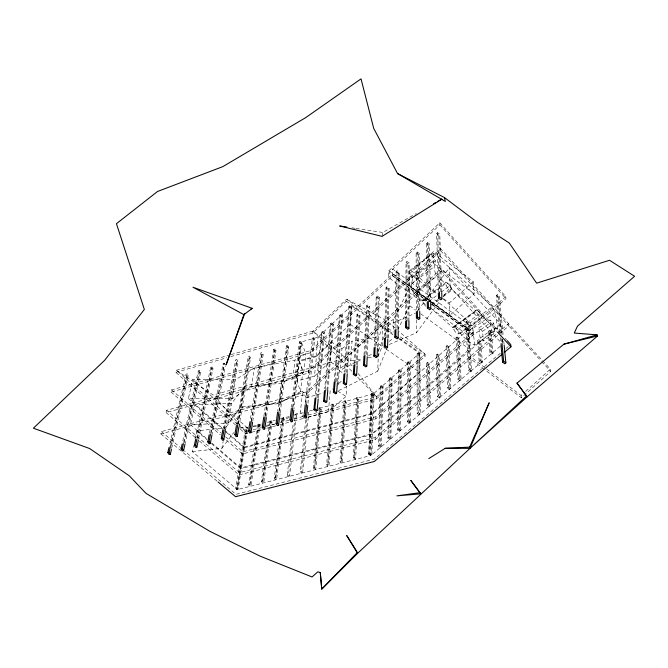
<?xml version="1.0" encoding="UTF-8"?>
<svg xmlns="http://www.w3.org/2000/svg" width="668" height="668" viewBox="0 0 668 668"><rect width="100%" height="100%" fill="white"/><g stroke="black" fill="none" stroke-linecap="round" stroke-linejoin="round"><path stroke-width="0.5" stroke-dasharray="3.34 2.5" d="M409.409 423.186L409.584 363.484L410.469 362.707L408.474 361.313L407.589 362.089L407.288 421.759L409.409 423.186L410.352 422.393L410.469 362.707M397.585 330.034L409.76 305.802L409.81 286.731L468.26 329.675L469.429 349.189L371.8 433.874L240.789 467.942L211.714 442.967M407.288 421.759L408.231 420.965L408.474 361.313M408.933 321.024L409.15 262.933L406.987 261.338L406.027 262.24L405.593 320.298M409.584 285.762L409.618 273.646L433.474 251.627L473.345 281.721L474.188 293.912L449.823 315.271L409.584 285.762L433.774 263.609L433.474 251.627M406.62 319.371L406.987 261.338M407.906 321.041L408.19 263.835L409.15 262.933M399.623 431.369L400.366 371.525L401.251 370.757L399.255 369.379L398.378 370.147L397.51 429.958L399.623 431.369L400.558 430.584L401.251 370.757M397.51 429.958L398.445 429.173L399.255 369.379M397.318 328.539L398.211 273.154L399.163 272.268L397.009 270.682L396.057 271.575L394.997 327.938M398.295 329.683L399.163 272.268M395.99 328.055L397.009 270.682M390.889 438.676L392.124 378.723L390.137 377.353L389.269 378.113L387.849 438.058L389.962 439.452L390.889 438.676L388.776 437.281L390.137 377.353M393.561 329.249L393.761 319.062L409.81 286.731M225.584 436.83L242.801 451.793L375.892 416.707L473.044 332.522L392.675 273.872L310.829 350.575L171.584 389.903L171.058 392.049L310.603 352.704L392.625 275.934L392.784 269.095L472.71 327.579L473.186 334.651L375.817 418.894L242.451 453.99L225.191 439.018M389.962 439.452L391.256 379.482L392.124 378.723M387.824 338.058L389.127 288.334L386.956 286.764L386.004 287.649L384.559 336.313M388.409 337.883L388.743 324.823L415.354 313.2M386.847 337.924L388.175 289.219L389.127 288.334M431.695 304.082L468.702 331.061L505.968 298.688L505.751 296.617L439.828 222.828L388.876 270.791L388.692 277.604L425.491 304.366M381.328 446.675L383.106 386.597L381.119 385.244L380.259 385.995L378.305 446.057L380.409 447.435L381.328 446.675L379.215 445.297L381.119 385.244M385.528 336.447L386.956 286.764M380.409 447.435L382.246 387.34L383.106 386.597M393.761 319.062L382.898 326.761L382.28 346.174L378.121 356.203M199.406 441.03L239.077 474.923L375.065 439.761L375.149 437.482L508.573 323.713L550.382 369.128L550.699 371.375L521.349 397.802L485.168 370.005M375.817 418.894L375.892 416.707M308.09 417.158L376.535 398.846L376.61 396.742L358.023 373.379M378.263 352.103L378.814 336.714L382.898 326.761M338.634 390.63L377.737 371.141L378.464 350.842L388.743 324.823M376.593 345.364L378.372 298.346L379.307 297.469L377.136 295.916L376.201 296.792L374.23 345.64M377.47 347.385L379.307 297.469M375.174 345.79L377.136 295.916M399.063 338.993L419.471 353.247L373.37 393.878L370.957 455.493L236.923 489.711L235.812 487.89L245.607 427.503L246.759 427.194L247.803 428.99M371.859 454.741L374.172 394.537L372.185 393.193L371.333 393.945L368.853 454.123L370.957 455.493L371.859 454.741L369.755 453.372L368.853 454.123M372.185 393.193L369.663 455.826L368.686 453.898L371.183 393.719L372.402 393.385L373.32 395.281L372.093 395.606L371.183 393.719M500.223 346.291L370.957 455.493L369.98 453.564L372.402 393.385M497.652 328.898L495.339 312.449L492.541 306.712L433.54 253.114C429.215 253.239 434.058 259.318 435.411 260.704L434.066 267.292L435.093 272.344A11.657 4.3 53 0 0 436.621 275.458L444.963 283.249L446.416 282.121L450.149 285.478L452.328 289.87L475.75 310.904L477.069 309.693C483.306 316.674 488.767 324.489 497.652 328.898L474.748 345.131C465.696 340.889 460.436 333.232 454.173 326.31L452.787 327.562L432.321 309.568M367.283 355.727L369.604 306.495L367.442 304.959L366.515 305.819L363.976 356.061M365.004 354.157L367.442 304.959M366.406 354.549L368.678 307.355L369.604 306.495M356.679 397.619L357.605 399.497L354.307 459.743L353.314 457.83L356.679 397.619L357.889 397.293L358.816 399.172L355.593 459.417L354.599 457.505L357.889 397.293M356.294 364.644L359.108 316.256L360.019 315.413L357.864 313.893L356.954 314.745L354.023 363.091M357.196 364.811L360.019 315.413M354.925 363.25L357.864 313.893M340.471 368.26L341.924 348.704L331.729 342.125L330.067 361.622L340.471 368.26L350.784 360.678L352.028 341.173L378.814 336.714M345.264 400.691L346.208 402.562L342.225 462.824L341.223 460.92L345.264 400.691L344.053 401.017L339.945 461.254L340.947 463.149L344.997 402.879L344.053 401.017M351.435 305.735L318.026 337.173L301.285 341.958L305.886 353.714L294.989 360.077L254.466 368.026L235.645 379.616L192.676 379.524L188.418 398.52L232.214 398.646L251.377 386.989L292.676 379.023L303.781 372.627L299.064 360.77L316.131 355.96L350.191 324.297L351.435 305.735L393.11 334.835M307.839 417.283L328.472 411.505L346.007 396.441L346.692 386.204M346.45 372.577L350.95 307.764L351.836 306.929L349.723 305.443L348.838 306.278L344.112 372.076M347.327 372.752L351.836 306.929M435.411 260.704L412.816 278.005L411.254 284.693L412.173 289.762A11.523 4.492 53 0 0 413.659 292.851L421.984 300.483L446.416 282.121M344.98 372.251L349.723 305.443M230.786 356.629L312.682 333.19L346.4 301.251L346.55 299.231L386.613 320.69L395.247 328.205M337.482 381.662L342.517 315.647L340.404 314.177L339.528 315.004L334.276 380.985M338.167 384.968L339.244 370.673L362.048 359.142M332.706 404.065L333.666 405.927L328.948 466.214L327.93 464.327L332.706 404.065L331.503 404.39L326.66 464.652L327.679 466.54L332.464 406.253L331.503 404.39M336.622 381.47L341.64 316.473L342.517 315.647M335.136 381.169L340.404 314.177M328.472 411.505L330.176 390.947L332.522 388.91M326.944 390.204L332.564 325.007L333.432 324.189L331.328 322.736L330.46 323.554L324.681 388.701M327.779 390.404L333.432 324.189M325.516 388.901L331.328 322.736M319.028 407.747L319.997 409.601L314.478 469.913L313.451 468.026L319.028 407.747L320.222 407.43L321.191 409.275L315.747 469.587L314.711 467.709L320.222 407.43M318.294 398.003L324.448 332.639L322.352 331.194L321.492 332.004L315.229 396.299M316.039 396.516L322.352 331.194M317.475 397.786L323.588 333.441L324.448 332.639M316.131 355.96L318.026 337.173M316.432 356.603L299.322 361.296L302.763 372.009L281.671 383.09L243.853 387.315L231.821 403.188L194.78 404.925L190.497 424.739L228.256 423.028L240.488 407.062L279.04 402.846L300.542 391.699L297.01 380.91L314.469 376.201L316.432 356.603L331.729 342.125M306.963 418.945L301.368 473.261L300.316 471.391L305.769 419.262M307.981 403.414L314.595 339.795L313.576 337.774L312.323 338.125L305.334 403.756M306.412 391.966L161.447 431.595L160.888 433.924L306.161 394.287L306.412 391.966L441.356 268.778L500.223 333.031M308.666 370.824L166.624 410.319L166.082 412.557L308.432 373.053L308.666 370.824L440.688 248.671L508.557 323.579L508.799 325.909L540.921 360.77M310.603 352.704L310.829 350.575M312.682 333.19L312.908 331.144L346.55 299.231L393.494 332.071M305.443 403.981L306.103 397.811L302.671 391.298L278.18 403.672L240.355 407.806L225.659 427.645L225.3 429.616M306.645 403.773L313.576 337.774M303.781 372.627L305.886 353.714M303.907 418.385L300.4 411.822L302.671 391.298M300.542 391.699L302.763 372.009M296.45 415.922L289.57 476.267L288.518 474.405L287.265 474.723L288.325 476.585L295.465 414.093L296.45 415.922L295.273 416.239M287.265 474.723L293.336 422.585M292.851 407.505L300.391 343.836L299.364 341.824L300.6 341.473L301.635 343.486L293.928 409.2M299.064 360.77L301.285 341.958M297.01 380.91L299.322 361.296M291.49 407.497L299.364 341.824M292.809 407.138L300.6 341.473M292.676 379.023L294.989 360.077M283.19 417.391L284.192 419.212L276.602 479.582L275.533 477.729L283.19 417.391L282.013 417.709L274.289 478.046L275.358 479.9L283.015 419.529L282.013 417.709M280.176 412.916L288.751 347.151L287.708 345.147L286.472 345.498L277.729 411.221M279.049 410.862L287.708 345.147M279.132 411.221L287.524 347.502L286.472 345.498M279.04 402.846L281.671 383.09M270.983 420.673L271.993 422.493L263.71 482.872L262.624 481.027L270.983 420.673L269.814 420.99L261.388 481.344L262.474 483.189L270.824 422.802L269.814 420.99M266.515 416.607L275.951 350.792L274.89 348.805L273.663 349.155L263.91 415.947M265.221 415.596L274.89 348.805M265.355 415.93L274.723 351.143L273.663 349.155M258.842 423.946L259.86 425.75L250.892 486.145L249.79 484.308L258.842 423.946L257.673 424.255L248.563 484.626L249.665 486.463L258.7 426.059L257.673 424.255M251.285 421.333L262.14 352.437L260.921 352.787L250.141 420.656M251.627 420.623L261.998 354.766L260.921 352.787M252.771 421.308L263.217 354.416L262.14 352.437M247.636 430.008L238.142 489.402L237.04 487.573L246.759 427.194M236.923 489.711L246.642 429.299L245.607 427.503M211.581 443.736L240.664 468.702L237.307 489.611L192.326 451.585L193.561 445.681M240.789 467.942L244.012 447.852L226.043 432.179M419.471 353.247L419.613 372.243L372.619 413.116L244.129 447.117L247.235 427.796L192.676 379.524M251.377 386.989L254.466 368.026M238.894 427.128L250.558 358.023L249.473 356.052L248.262 356.395L236.589 424.447M237.516 424.464L240.355 407.806M240.488 407.062L243.853 387.315M237.908 423.963L249.473 356.052M238.117 424.43L249.348 358.365L248.262 356.395M228.256 423.028L231.821 403.188M192.326 451.585L221.901 448.328L223.154 441.431M225.625 429.741L237.967 361.605L236.873 359.643L235.67 359.985L222.962 429.09M232.214 398.646L235.645 379.616M224.248 428.747L236.873 359.643M224.523 429.065L236.764 361.947L235.67 359.985M211.873 435.377L225.258 366.181M210.662 433.373L224.348 363.217L223.145 363.559L209.385 433.724M210.988 433.682L224.256 365.505L223.145 363.559M382.038 236.355L382.797 232.464L416.364 213.476M198.571 438.951L213.017 368.711L211.89 366.765L210.704 367.108L195.866 438.325M197.135 437.983L211.89 366.765M197.511 438.283L211.823 369.045L210.704 367.108M195.006 438.784L196.651 430.91L225.659 427.645M184.902 444.554L200.642 372.226L199.507 370.297L198.321 370.64L182.397 442.917M183.667 442.575L199.507 370.297M184.084 442.859L199.456 372.569L198.321 370.64M171.726 448.17L188.343 375.733L187.199 373.813L186.021 374.147L169.213 446.541M170.24 447.209L187.199 373.813M170.924 446.491L187.165 376.067L186.021 374.147M235.604 424.973L175.851 372.36L176.352 370.297L230.176 354.858M377.737 371.141L386.73 348.663M418.135 310.278L449.313 267.709L500.683 324.097L501.735 335.202M389.168 344.513L416.389 332.789L440.321 300.542M443.393 296.408L450.14 287.315L449.313 267.709M221.901 448.328L233.733 432.547M439.828 222.828L439.895 224.815L388.818 272.828L426.66 300.408M427.236 299.748L426.309 243.244L427.295 242.317L429.466 243.945L430.635 301.519M438.317 291.874L436.63 233.575L437.623 232.639L439.803 234.293L441.715 292.609M429.557 301.435L428.489 244.872L429.466 243.945M440.588 291.515L438.809 235.228L439.803 234.293M416.364 309.56L416.114 252.788L417.091 251.878L419.262 253.498L419.713 310.286M418.669 310.186L418.285 254.408L419.262 253.498M314.469 376.201L330.067 361.622M308.432 373.053L440.763 250.784L440.688 248.671M386.613 320.69L345.849 358.073L213.167 395.03L176.352 370.297L246.033 431.745L213.167 395.03M306.161 394.287L441.431 270.983L441.356 268.778M521.349 397.802L521.098 395.539L524.948 392.066M525.724 391.373L550.382 369.128M449.823 315.271L449.322 302.963L473.345 281.721M468.26 329.675L372.585 413.843L244.012 447.852M417.032 353.873L417.934 353.088L419.93 354.491L420.264 414.102L419.304 414.903L417.183 413.467L417.032 353.873L419.028 355.284L419.304 414.903M308.307 415.045L376.61 396.742L425.073 354.157L399.172 331.62M376.535 398.846L425.099 356.228L425.073 354.157L399.03 335.946M419.028 355.284L419.93 354.491M499.798 332.297L496.357 295.49L497.351 294.621L499.405 296.158L503.271 336.071M338.776 383.457L342.684 380.059M374.172 394.537L373.32 395.281L371.333 393.945M502.035 334.893L498.411 297.026L499.405 296.158M465.713 322.093L466.673 321.258L468.711 322.753L471.658 371.116L470.648 371.959L468.502 370.439L465.713 322.093L467.75 323.588L470.648 371.959M473.027 332.505L468.978 335.979L468.577 328.957L505.751 296.617M467.75 323.588L468.711 322.753M426.585 363.267L427.512 362.465L429.549 363.901L430.292 405.718L429.324 406.528L427.194 405.067L426.585 363.267L428.622 364.695L429.324 406.528M436.287 354.875L437.231 354.065L439.268 355.518L440.446 397.226L439.46 398.044L437.331 396.567L436.287 354.875L438.333 356.328L439.46 398.044M446.115 346.391L447.067 345.565L449.113 347.034L450.725 388.626L449.731 389.461L447.593 387.966L446.115 346.391L448.161 347.853L449.731 389.461M456.052 337.799L457.021 336.973L459.066 338.451L461.129 379.925L460.118 380.76L457.981 379.257L456.052 337.799L458.106 339.277L460.118 380.76M428.622 364.695L429.549 363.901M438.333 356.328L439.268 355.518M448.161 347.853L449.113 347.034M458.106 339.277L459.066 338.451M468.685 331.044L472.71 327.579M500.683 324.097L371.775 434.626L240.664 468.702M477.695 340.463L478.697 339.603L480.801 341.131L482.329 362.19L481.302 363.05L479.148 361.505L477.695 340.463L479.791 341.991L481.302 363.05M488.233 331.487L489.252 330.618L491.356 332.171L493.126 353.155L492.082 354.023L489.936 352.462L488.233 331.487L490.337 333.031L492.082 354.023M375.065 439.761L508.799 325.909M479.791 341.991L480.801 341.131M490.337 333.031L491.356 332.171M378.305 446.057L379.215 445.297M387.849 438.058L388.776 437.281M417.183 413.467L418.135 412.657L417.934 353.088M427.194 405.067L428.163 404.257L427.512 362.465M437.331 396.567L438.308 395.748L437.231 354.065M447.593 387.966L448.587 387.131L447.067 345.565M457.981 379.257L458.991 378.414L457.021 336.973M468.502 370.439L469.52 369.588L466.673 321.258M479.148 361.505L480.183 360.645L478.697 339.603M489.936 352.462L490.98 351.593L489.252 330.618M500.365 353.213L374.372 459.133L235.954 494.328L184.435 450.95M505.943 348.521L508.34 346.517M409.676 270.548L432.146 253.23M412.816 278.005C411.379 276.61 406.712 270.532 411.104 270.39L433.54 253.114M421.984 300.483L423.512 299.314L425.85 301.368M411.956 277.245L434.551 259.927M411.296 284.167L434.083 266.774M414.035 293.494L437.006 276.101M423.178 300.441L446.115 283.224M428.881 301.377L437.882 294.655M441.156 292.208L450.149 285.478M341.924 348.704L352.028 341.173M431.294 304.424L437.866 299.531M443.619 295.248L451.009 289.745M431.82 305.134L439.202 299.64M443.31 296.584L452.328 289.87M454.173 326.31L477.069 309.693M452.787 327.562L475.75 310.904M453.898 327.462L476.835 310.837M457.797 329.499L480.693 312.95M443.268 299.005L470.122 322.894L492.541 306.712M458.657 333.8L481.645 317.25M459.926 333.841L482.889 317.317M474.748 345.131L472.835 328.598L495.339 312.449M478.906 327.988L490.053 320.014L493.777 323.362L494.621 333.023L483.365 340.997L480.15 338.15L478.906 327.988L482.63 331.303L483.365 340.997M466.648 339.745L489.602 323.354M482.63 331.303L493.777 323.362M480.15 338.15L491.414 330.151L490.053 320.014M389.11 341.398L393.368 338.417M368.427 355.91L372.076 354.065M280.977 421.5L289.302 417.35M294.847 414.586L300.4 411.822M231.17 354.574L312.908 331.144L345.849 358.073L352.253 366.122M175.851 372.36L226.786 357.772M187.165 376.067L188.343 375.733M199.456 372.569L200.642 372.226M211.823 369.045L213.017 368.711M236.764 361.947L237.967 361.605M249.348 358.365L250.558 358.023M261.998 354.766L263.217 354.416M274.723 351.143L275.951 350.792M287.524 347.502L288.751 347.151M300.391 343.836L301.635 343.486M314.595 339.795L313.342 340.146L312.323 338.125M306.103 397.811L323.153 392.951M253.239 426.176L261.246 424.021M267.258 422.41L275.266 420.255M280.268 418.911L289.277 416.49M294.287 415.145L303.297 412.715M309.301 411.104L313.309 410.027M319.312 408.415L373.37 393.878M258.7 426.059L259.86 425.75M270.824 422.802L271.993 422.493M283.015 419.529L284.192 419.212M307.597 412.924L308.791 412.607L302.621 472.936L301.577 471.065L300.316 471.391M319.997 409.601L321.191 409.275M332.464 406.253L333.666 405.927M344.997 402.879L346.208 402.562M357.605 399.497L358.816 399.172M253.063 429.858L261.096 427.704M265.939 426.409L275.158 423.938M280.184 422.585L289.227 420.164M294.104 418.861L303.289 416.398M247.703 433.315L245.69 433.858L239.486 428.388M251.736 432.238L261.798 429.541M266.833 428.196L275.884 425.775M279.909 424.698L288.968 422.276M294.004 420.923L304.065 418.235M375.149 437.482L239.445 472.643L166.624 410.319M235.812 487.89L237.04 487.573M248.563 484.626L249.79 484.308M261.388 481.344L262.624 481.027M274.289 478.046L275.533 477.729M313.451 468.026L314.711 467.709M326.66 464.652L327.93 464.327M339.945 461.254L341.223 460.92M353.314 457.83L354.599 457.505M368.686 453.898L369.98 453.564M350.784 360.678L361.914 358.858M367.993 357.856L372.043 357.196M239.895 428.063L248.012 427.194M253.089 426.652L261.213 425.783M266.29 425.24L274.414 424.372M351.994 227.83L355.075 228.289M356.102 228.448L382.797 232.464M337.707 391.089L346.007 396.441M339.244 370.673L343.31 373.32M398.445 429.173L400.558 430.584M408.231 420.965L410.352 422.393M418.135 412.657L420.264 414.102M380.259 385.995L382.246 387.34M428.163 404.257L430.292 405.718M389.269 378.113L391.256 379.482M321.492 332.004L323.588 333.441M350.191 324.297L385.327 348.571M386.188 349.164L419.613 372.243M398.378 370.147L400.366 371.525M330.46 323.554L332.564 325.007M438.308 395.748L440.446 397.226M346.4 301.251L393.452 334.117M399.439 338.3L425.099 356.228M448.587 387.131L450.725 388.626M407.589 362.089L409.584 363.484M339.528 315.004L341.64 316.473M348.838 306.278L350.95 307.764M356.954 314.745L359.108 316.256M458.991 378.414L461.129 379.925M366.515 305.819L368.678 307.355M469.52 369.588L471.658 371.116M376.201 296.792L378.372 298.346M386.004 287.649L388.175 289.219M480.183 360.645L482.329 362.19M490.98 351.593L493.126 353.155M431.344 308.616L468.978 335.979M409.76 305.802L415.638 310.086M420.681 313.751L469.429 349.189M388.876 270.791L468.577 328.957M392.625 275.934L427.036 301.009M432.071 304.683L473.186 334.651M396.057 271.575L398.211 273.154M406.027 262.24L408.19 263.835M409.618 273.646L436.914 293.803M443.527 298.688L449.322 302.963M416.114 252.788L418.285 254.408M426.309 243.244L428.489 244.872M496.357 295.49L498.411 297.026M433.774 263.609L474.188 293.912M436.63 233.575L438.809 235.228M484.342 369.371L470.364 358.632L470.23 356.411L485.82 368.402M486.638 369.028L521.098 395.539M161.447 431.595L180.469 447.61M160.888 433.924L217.292 481.344M166.082 412.557L196.233 438.317M190.497 424.739L206.996 438.918M196.651 430.91L206.871 439.686M171.584 389.903L220.891 432.747M171.058 392.049L220.482 434.935M194.78 404.925L222.912 429.457M188.418 398.52L223.73 429.324M224.515 430.008L244.129 447.117M411.104 270.39L436.621 293.093M491.414 330.151L494.621 333.023M312.908 331.144L352.654 372.076M357.731 377.303L376.61 396.742M541.623 361.53L550.699 371.375M450.14 287.315L502.603 344.287M441.431 270.983L496.925 331.487M505.125 338.384L506.528 339.912M440.763 250.784L508.782 325.775M439.895 224.815L505.968 298.688M224.348 363.217L225.458 365.171M470.122 322.894L472.835 328.598M503.772 341.223L504.173 345.339M502.428 339.018L502.82 343.135M502.127 339.235L502.511 343.277M497.351 294.621L501.134 334.501M501.526 338.618L501.91 342.734M500.282 337.449L500.858 343.619M437.623 232.639L439.385 290.906M427.295 242.317L428.305 299.832M417.091 251.878L417.408 309.66M416.331 319.788L416.389 332.789M425.817 306.186A4.025 1.57 53.2 0 1 422.869 301.218A4.025 1.57 53.2 0 1 425.867 301.585M453.964 329.625A3.966 1.52 53.9 0 0 458.532 333.891A3.966 1.52 53.9 0 0 456.327 328.397A3.966 1.52 53.9 0 0 453.964 329.625M476.952 312.975A4.008 1.461 53.9 0 0 481.528 317.333A4.008 1.461 53.9 0 0 479.232 311.822A4.008 1.461 53.9 0 0 476.952 312.975M446.166 285.336A4.075 1.503 53.2 0 0 450.875 289.812A4.075 1.503 53.2 0 0 448.637 284.301A4.075 1.503 53.2 0 0 446.166 285.336"/><path stroke-width="1" d="M405.585 321.341L405.543 327.604L407.864 329.257L408.908 328.33L408.933 321.024M405.543 327.604L406.578 326.677L406.62 320.415M394.963 330L394.83 337.215L397.151 338.851L398.17 337.933L398.278 330.718M394.83 337.215L395.848 336.296L395.974 329.082M384.501 338.392L384.25 346.7L386.572 348.312L387.582 347.41L387.799 339.102M384.25 346.7L385.261 345.79L385.494 337.49M374.147 347.719L373.813 356.061L376.126 357.656L377.119 356.762L377.428 348.42M373.813 356.061L374.806 355.167L375.14 346.834M363.976 356.061L363.509 365.304L365.813 366.882L366.799 365.997L367.233 356.754M363.509 365.304L364.494 364.419L364.953 355.176M353.898 365.154L353.339 374.422L355.635 375.984L356.612 375.115L357.138 365.839M353.339 374.422L354.307 373.554L354.858 364.285M343.962 374.138L343.294 383.44L345.59 384.977L346.55 384.117L347.26 373.779M343.294 383.44L344.254 382.572L344.913 373.278M334.2 382.021L333.374 392.333L335.67 393.853L336.614 393.009L337.398 382.689M333.374 392.333L334.326 391.481L335.136 381.169M324.498 390.772L323.588 401.109L325.867 402.62L326.802 401.785L327.779 390.404M323.588 401.109L324.523 400.274L325.425 389.937M315.029 398.378L313.91 409.785L316.189 411.279L317.116 410.453L318.193 399.038M313.91 409.785L314.837 408.958L315.939 397.552M305.226 404.775L304.024 416.055L305.134 418.143L306.487 417.776L307.764 405.468M306.487 417.776L305.368 415.696L306.554 404.416M291.365 408.524L290.012 419.813L291.139 421.884L292.484 421.525L293.803 410.227M292.484 421.525L291.357 419.454L292.693 408.165M277.596 412.248L276.093 423.545L277.237 425.608L278.564 425.249L280.042 413.943M278.564 425.249L277.42 423.186L278.915 411.889M263.76 416.974L262.257 427.253L263.417 429.299L264.745 428.948L266.365 417.634M264.745 428.948L263.584 426.894L265.071 416.623M249.982 421.683L248.513 430.935L249.69 432.973L251.001 432.622L249.824 430.584L251.285 421.333M251.001 432.622L252.613 422.335M236.422 425.458L234.852 434.601L236.046 436.63L237.349 436.279L238.894 427.128M237.349 436.279L236.163 434.25L237.733 424.99M222.77 430.108L221.275 438.241L222.486 440.254L223.78 439.903L225.442 430.751M223.78 439.903L222.578 437.891L224.064 429.758M209.184 434.734L207.79 441.857L209.009 443.861L210.295 443.519L211.873 435.377M210.295 443.519L209.076 441.506L210.462 434.392M195.649 439.344L194.38 445.447L195.615 447.443L196.893 447.101L198.363 439.97M196.893 447.101L195.666 445.105L196.926 439.001M182.172 443.936L181.053 449.021L182.306 451L183.575 450.666L184.902 444.554M183.575 450.666L182.331 448.679L183.449 443.594M168.979 447.543L167.81 452.57L169.071 454.541L170.34 454.207L171.492 449.172M170.34 454.207L169.079 452.236L170.24 447.209M243.904 314.62L192.985 287.24L252.27 308.349L243.904 314.62L226.093 364.87L244.755 313.367M428.772 458.599L445.222 448.303L470.005 448.362L469.621 447.126L489.168 402.779L470.005 448.362L357.572 553.346L321.751 589.126L320.289 572.501L317.768 571.858L312.065 576.968L260.019 556.11L209.911 531.336L146.05 493.401L129.275 475.8L89.687 448.554L33.4 428.196L104.701 360.244L144.355 309.451L116.441 223.696L157.531 191.482L222.853 166.616L305.819 117.535L361.029 78.874L373.696 128.348L397.569 173.571L445.314 201.435L444.479 197.569L397.569 173.571M597.083 334.843L563.934 344.154L516.999 383.123L526.518 395.957L470.005 448.362L527.11 396.842L597.601 335.962L597.083 334.843L574.271 333.056L577.494 326.126L634.6 276.276L609.542 260.278L536.629 283.165L509.325 243.069L476.668 221.801L444.479 197.569M430.651 302.554L430.776 308.758L429.716 309.71L427.37 308.023L428.43 307.063L428.322 300.867M441.715 292.609L441.924 298.788L440.847 299.757L438.5 298.045L439.569 297.076L439.419 291.933M419.721 311.33L419.78 318.603L418.727 319.546L416.398 317.868L417.45 316.924L417.408 310.695M502.177 354.182L374.28 461.505L235.57 496.708L218.085 482.012M504.574 352.17L510.97 346.801L510.728 344.504L507.229 340.68M504.173 345.339L505.868 362.858L504.799 363.743L502.595 362.156L503.672 361.263L502.01 343.769M441.84 199.206L382.038 236.355L339.678 225.976L346.859 227.053M433.599 203.723L435.411 202.696M437.223 201.669L441.757 199.106M250.475 309.359L252.27 308.349M167.81 452.57L169.079 452.236M181.053 449.021L182.331 448.679M194.38 445.447L195.666 445.105M207.79 441.857L209.076 441.506M221.275 438.241L222.578 437.891M234.852 434.601L236.163 434.25M248.513 430.935L249.824 430.584M262.257 427.253L263.584 426.894M276.093 423.545L277.42 423.186M290.012 419.813L291.357 419.454M304.024 416.055L305.368 415.696M563.934 344.154L597.601 335.962M420.247 492.642L396.884 495.856L420.765 493.836L410.887 480.526L420.765 493.836M445.222 448.303L469.621 447.126M314.837 408.958L317.116 410.453M324.523 400.274L326.802 401.785M334.326 391.481L336.614 393.009M344.254 382.572L346.55 384.117M354.307 373.554L356.612 375.115M364.494 364.419L366.799 365.997M374.806 355.167L377.119 356.762M385.261 345.79L387.582 347.41M395.848 336.296L398.17 337.933M406.578 326.677L408.908 328.33M417.45 316.924L419.78 318.603M503.672 361.263L505.868 362.858M428.43 307.063L430.776 308.758M439.569 297.076L441.924 298.788M497.627 332.246L510.97 346.801M516.999 383.123L527.11 396.842L526.518 395.957M356.896 551.559L346.692 535.511L357.572 553.346L357.438 552.403L321.751 589.126L320.289 572.501M500.958 344.655L502.595 362.156M438.35 292.901L438.5 298.045M427.269 301.819L427.37 308.023M416.373 311.63L416.398 317.868"/></g></svg>
